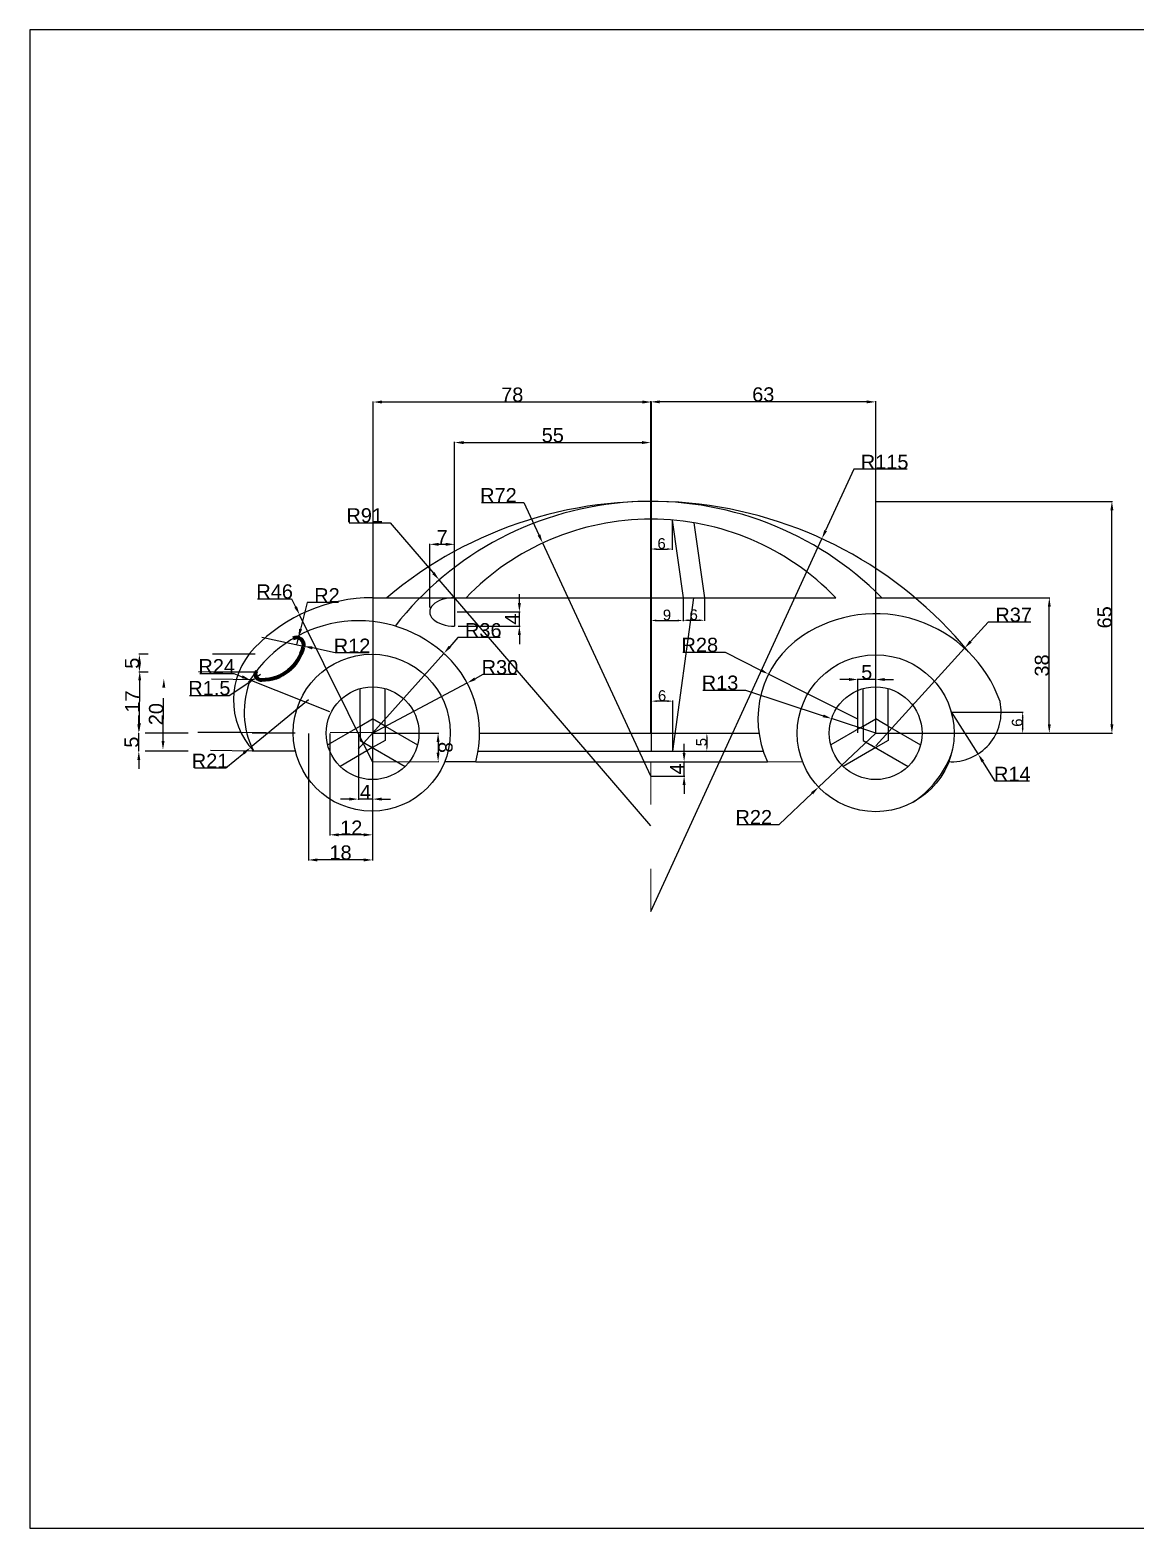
# Model space of a CAD drawing. Header units: inches. Extents: x 0 to 590, y 0 to 420.
# Drawn here: x 0 to 309.7, y 0 to 420 of the extents above; entities that cross this region are included whole.
import ezdxf

# ---------------------------------------------------------------- set-up
doc = ezdxf.new("R2010")
doc.units = ezdxf.units.IN
doc.header["$MEASUREMENT"] = 0
doc.linetypes.add('ACAD_ISO03W100', pattern=[30, 12, -18])
doc.styles.get("Standard").update_dxf_attribs({"font": 'arial.ttf'})
doc.dimstyles.new('Copy of Standard with precision', dxfattribs={"dimtxt": 4, "dimasz": 2.5, "dimexe": 0.18, "dimexo": 0.08, "dimgap": 0, "dimtad": 1, "dimtoh": 1, "dimdec": 1, "dimzin": 0, "dimdsep": 46, "dimtxsty": 'Standard', "dimcen": 0.09, "dimadec": 0, "dimazin": 0, "dimtfac": 1, "dimtdec": 1, "dimtmove": 0, "dimatfit": 3, "dimfxl": 1, "dimtolj": 1, "dimtzin": 0, "dimarcsym": 1})
doc.dimstyles.get("Standard").update_dxf_attribs({"dimtxt": 4, "dimasz": 2.5, "dimexe": 0.18, "dimexo": 0.08, "dimgap": 0, "dimtad": 1, "dimtoh": 1, "dimdec": 0, "dimzin": 0, "dimdsep": 46, "dimtxsty": 'Standard', "dimcen": 0.09, "dimadec": 0, "dimazin": 0, "dimtfac": 1, "dimtdec": 0, "dimtmove": 0, "dimatfit": 3, "dimfxl": 1, "dimtolj": 1, "dimtzin": 0, "dimarcsym": 1})

# ---------------------------------------------------------------- blocks, each defined once
blk = doc.blocks.new('*D7')
at = {"color": 0, "linetype": 'Continuous', "lineweight": -2, "transparency": 16777216}
for p, q in [((230.88, 296.83), (223, 279.64)), ((245.89, 296.83), (230.88, 296.83)), ((174.03, 172.83), (221.96, 277.37))]:
    blk.add_line(p, q, dxfattribs=at)
at = {"color": 0, "linetype": 'Continuous', "lineweight": 5, "transparency": 16777216}
blk.add_solid([(222.62, 279.82), (223.38, 279.47), (221.96, 277.37)], dxfattribs=at)
at = {"layer": 'Defpoints', "color": 0, "linetype": 'Continuous', "lineweight": 5, "transparency": 16777216}
for p in [(221.96, 277.37), (174.03, 172.83)]:
    blk.add_point(p, dxfattribs=at)
at = {"color": 0, "linetype": 'Continuous', "transparency": 16777216, "insert": (239.54, 298.87), "char_height": 4, "attachment_point": 5}
blk.add_mtext('\\A1;R115', dxfattribs=at)
blk = doc.blocks.new('*D8')
at = {"color": 0, "linetype": 'Continuous', "lineweight": -2, "transparency": 16777216}
for p, q in [((126.55, 287.56), (138.41, 287.56)), ((138.41, 287.56), (142.66, 278.41)), ((174.03, 210.83), (143.71, 276.14))]:
    blk.add_line(p, q, dxfattribs=at)
at = {"color": 0, "linetype": 'Continuous', "lineweight": 5, "transparency": 16777216}
blk.add_solid([(143.03, 278.58), (142.28, 278.23), (143.71, 276.14)], dxfattribs=at)
at = {"layer": 'Defpoints', "color": 0, "linetype": 'Continuous', "lineweight": 5, "transparency": 16777216}
for p in [(143.71, 276.14), (174.03, 210.83)]:
    blk.add_point(p, dxfattribs=at)
at = {"color": 0, "linetype": 'Continuous', "transparency": 16777216, "insert": (131.3, 289.56), "char_height": 4, "attachment_point": 5}
blk.add_mtext('\\A1;R72', dxfattribs=at)
blk = doc.blocks.new('*D9')
at = {"color": 0, "linetype": 'Continuous', "lineweight": -2, "transparency": 16777216}
for p, q in [((89.42, 281.85), (100.92, 281.85)), ((100.92, 281.85), (113.07, 267.72)), ((174.03, 196.83), (114.7, 265.83))]:
    blk.add_line(p, q, dxfattribs=at)
at = {"color": 0, "linetype": 'Continuous', "lineweight": 5, "transparency": 16777216}
blk.add_solid([(113.38, 268), (112.75, 267.45), (114.7, 265.83)], dxfattribs=at)
at = {"layer": 'Defpoints', "color": 0, "linetype": 'Continuous', "lineweight": 5, "transparency": 16777216}
for p in [(114.7, 265.83), (174.03, 196.83)]:
    blk.add_point(p, dxfattribs=at)
at = {"color": 0, "linetype": 'Continuous', "transparency": 16777216, "insert": (93.82, 283.89), "char_height": 4, "attachment_point": 5}
blk.add_mtext('\\A1;R91', dxfattribs=at)
blk = doc.blocks.new('*D10')
at = {"color": 0, "linetype": 'Continuous', "lineweight": -2, "transparency": 16777216}
for p, q in [((119.03, 260.91), (119.03, 304.5)), ((121.53, 304.32), (171.53, 304.32)), ((174.03, 260.91), (174.03, 304.5))]:
    blk.add_line(p, q, dxfattribs=at)
at = {"color": 0, "linetype": 'Continuous', "lineweight": 5, "transparency": 16777216}
for points in [[(121.53, 304.74), (121.53, 303.9), (119.03, 304.32)], [(171.53, 304.74), (171.53, 303.9), (174.03, 304.32)]]:
    blk.add_solid(points, dxfattribs=at)
at = {"layer": 'Defpoints', "color": 0, "linetype": 'Continuous', "lineweight": 5, "transparency": 16777216}
for p in [(174.03, 304.32), (119.03, 260.83), (174.03, 260.83)]:
    blk.add_point(p, dxfattribs=at)
at = {"color": 0, "linetype": 'Continuous', "transparency": 16777216, "insert": (146.53, 306.35), "char_height": 4, "attachment_point": 5}
blk.add_mtext('\\A1;55', dxfattribs=at)
blk = doc.blocks.new('*D11')
at = {"color": 0, "linetype": 'Continuous', "lineweight": -2, "transparency": 16777216}
for p, q in [((174.03, 222.91), (174.03, 315.91)), ((234.53, 315.73), (176.53, 315.73)), ((237.03, 222.91), (237.03, 315.91))]:
    blk.add_line(p, q, dxfattribs=at)
at = {"color": 0, "linetype": 'Continuous', "lineweight": 5, "transparency": 16777216}
for points in [[(176.53, 316.15), (176.53, 315.32), (174.03, 315.73)], [(234.53, 316.15), (234.53, 315.32), (237.03, 315.73)]]:
    blk.add_solid(points, dxfattribs=at)
at = {"layer": 'Defpoints', "color": 0, "linetype": 'Continuous', "lineweight": 5, "transparency": 16777216}
for p in [(174.03, 315.73), (174.03, 222.83), (237.03, 222.83)]:
    blk.add_point(p, dxfattribs=at)
at = {"color": 0, "linetype": 'Continuous', "transparency": 16777216, "insert": (205.53, 317.78), "char_height": 4, "attachment_point": 5}
blk.add_mtext('\\A1;63', dxfattribs=at)
blk = doc.blocks.new('*D12')
at = {"color": 0, "linetype": 'Continuous', "lineweight": -2, "transparency": 16777216}
for p, q in [((126.11, 222.83), (189.9, 222.83)), ((189.72, 221.83), (189.72, 218.83)), ((126.11, 217.83), (189.9, 217.83))]:
    blk.add_line(p, q, dxfattribs=at)
at = {"color": 0, "linetype": 'Continuous', "lineweight": 5, "transparency": 16777216}
for points in [[(189.55, 221.83), (189.89, 221.83), (189.72, 222.83)], [(189.55, 218.83), (189.89, 218.83), (189.72, 217.83)]]:
    blk.add_solid(points, dxfattribs=at)
at = {"layer": 'Defpoints', "color": 0, "linetype": 'Continuous', "lineweight": 5, "transparency": 16777216}
for p in [(126.03, 222.83), (126.03, 217.83), (189.72, 217.83)]:
    blk.add_point(p, dxfattribs=at)
at = {"color": 0, "linetype": 'Continuous', "transparency": 16777216, "insert": (188.2, 220.33), "char_height": 3, "attachment_point": 5, "rotation": 90}
blk.add_mtext('\\A1;5', dxfattribs=at)
blk = doc.blocks.new('*D1')
at = {"color": 0, "linetype": 'Continuous', "lineweight": -2, "transparency": 16777216}
for p, q in [((183.34, 217.33), (183.34, 219.83)), ((174.11, 214.83), (183.52, 214.83)), ((183.34, 210.83), (183.34, 214.83)), ((174.11, 210.83), (183.52, 210.83)), ((183.34, 208.33), (183.34, 205.83))]:
    blk.add_line(p, q, dxfattribs=at)
at = {"color": 0, "linetype": 'Continuous', "lineweight": 5, "transparency": 16777216}
for points in [[(182.93, 217.33), (183.76, 217.33), (183.34, 214.83)], [(182.93, 208.33), (183.76, 208.33), (183.34, 210.83)]]:
    blk.add_solid(points, dxfattribs=at)
at = {"layer": 'Defpoints', "color": 0, "linetype": 'Continuous', "lineweight": 5, "transparency": 16777216}
for p in [(174.03, 214.83), (183.34, 214.83), (174.03, 210.83)]:
    blk.add_point(p, dxfattribs=at)
at = {"color": 0, "linetype": 'Continuous', "transparency": 16777216, "insert": (181.34, 212.83), "char_height": 4, "attachment_point": 5, "rotation": 90}
blk.add_mtext('\\A1;4', dxfattribs=at)
blk = doc.blocks.new('*D13')
at = {"color": 0, "linetype": 'Continuous', "lineweight": -2, "transparency": 16777216}
for p, q in [((182.95, 245.54), (194.84, 245.54)), ((194.84, 245.54), (204.79, 240.53)), ((232.03, 226.82), (207.02, 239.4))]:
    blk.add_line(p, q, dxfattribs=at)
at = {"color": 0, "linetype": 'Continuous', "lineweight": 5, "transparency": 16777216}
blk.add_solid([(204.98, 240.9), (204.6, 240.16), (207.02, 239.4)], dxfattribs=at)
at = {"layer": 'Defpoints', "color": 0, "linetype": 'Continuous', "lineweight": 5, "transparency": 16777216}
for p in [(207.02, 239.4), (232.03, 226.82)]:
    blk.add_point(p, dxfattribs=at)
at = {"color": 0, "linetype": 'Continuous', "transparency": 16777216, "insert": (187.74, 247.58), "char_height": 4, "attachment_point": 5}
blk.add_mtext('\\A1;R28', dxfattribs=at)
blk = doc.blocks.new('*D14')
at = {"color": 0, "linetype": 'Continuous', "lineweight": -2, "transparency": 16777216}
for p, q in [((188.63, 234.93), (200.51, 234.93)), ((200.51, 234.93), (222.32, 227.71)), ((237.03, 222.83), (224.69, 226.92))]:
    blk.add_line(p, q, dxfattribs=at)
at = {"color": 0, "linetype": 'Continuous', "lineweight": 5, "transparency": 16777216}
blk.add_solid([(222.45, 228.1), (222.19, 227.31), (224.69, 226.92)], dxfattribs=at)
at = {"layer": 'Defpoints', "color": 0, "linetype": 'Continuous', "lineweight": 5, "transparency": 16777216}
for p in [(224.69, 226.92), (237.03, 222.83)]:
    blk.add_point(p, dxfattribs=at)
at = {"color": 0, "linetype": 'Continuous', "transparency": 16777216, "insert": (193.41, 236.97), "char_height": 4, "attachment_point": 5}
blk.add_mtext('\\A1;R13', dxfattribs=at)
blk = doc.blocks.new('*D15')
at = {"color": 0, "linetype": 'Continuous', "lineweight": -2, "transparency": 16777216}
for p, q in [((237.03, 222.83), (221.03, 207.73)), ((209.97, 197.29), (219.22, 206.02)), ((198.11, 197.29), (209.97, 197.29))]:
    blk.add_line(p, q, dxfattribs=at)
at = {"color": 0, "linetype": 'Continuous', "lineweight": 5, "transparency": 16777216}
blk.add_solid([(218.93, 206.32), (219.5, 205.71), (221.03, 207.73)], dxfattribs=at)
at = {"layer": 'Defpoints', "color": 0, "linetype": 'Continuous', "lineweight": 5, "transparency": 16777216}
for p in [(237.03, 222.83), (221.03, 207.73)]:
    blk.add_point(p, dxfattribs=at)
at = {"color": 0, "linetype": 'Continuous', "transparency": 16777216, "insert": (202.87, 199.3), "char_height": 4, "attachment_point": 5}
blk.add_mtext('\\A1;R22', dxfattribs=at)
blk = doc.blocks.new('*D16')
at = {"color": 0, "linetype": 'Continuous', "lineweight": -2, "transparency": 16777216}
for p, q in [((268.6, 253.97), (263.64, 248.53)), ((280.48, 253.97), (268.6, 253.97)), ((237.03, 219.33), (261.96, 246.68))]:
    blk.add_line(p, q, dxfattribs=at)
at = {"color": 0, "linetype": 'Continuous', "lineweight": 5, "transparency": 16777216}
blk.add_solid([(263.33, 248.81), (263.95, 248.25), (261.96, 246.68)], dxfattribs=at)
at = {"layer": 'Defpoints', "color": 0, "linetype": 'Continuous', "lineweight": 5, "transparency": 16777216}
for p in [(261.96, 246.68), (237.03, 219.33)]:
    blk.add_point(p, dxfattribs=at)
at = {"color": 0, "linetype": 'Continuous', "transparency": 16777216, "insert": (275.7, 256.01), "char_height": 4, "attachment_point": 5}
blk.add_mtext('\\A1;R37', dxfattribs=at)
blk = doc.blocks.new('*D17')
at = {"color": 0, "linetype": 'Continuous', "lineweight": -2, "transparency": 16777216}
for p, q in [((258.2, 228.83), (265.71, 217.02)), ((270.55, 209.42), (267.06, 214.91)), ((280.1, 209.42), (270.55, 209.42))]:
    blk.add_line(p, q, dxfattribs=at)
at = {"color": 0, "linetype": 'Continuous', "lineweight": 5, "transparency": 16777216}
blk.add_solid([(267.41, 215.14), (266.7, 214.69), (265.71, 217.02)], dxfattribs=at)
at = {"layer": 'Defpoints', "color": 0, "linetype": 'Continuous', "lineweight": 5, "transparency": 16777216}
for p in [(258.2, 228.83), (265.71, 217.02)]:
    blk.add_point(p, dxfattribs=at)
at = {"color": 0, "linetype": 'Continuous', "transparency": 16777216, "insert": (275.32, 211.42), "char_height": 4, "attachment_point": 5}
blk.add_mtext('\\A1;R14', dxfattribs=at)
blk = doc.blocks.new('*D18')
at = {"color": 0, "linetype": 'Continuous', "lineweight": -2, "transparency": 16777216}
for p, q in [((174.03, 260.75), (174.03, 254.26)), ((183.03, 260.75), (183.03, 254.26)), ((175.53, 254.44), (181.53, 254.44))]:
    blk.add_line(p, q, dxfattribs=at)
at = {"color": 0, "linetype": 'Continuous', "lineweight": 5, "transparency": 16777216}
for points in [[(175.53, 254.69), (175.53, 254.19), (174.03, 254.44)], [(181.53, 254.69), (181.53, 254.19), (183.03, 254.44)]]:
    blk.add_solid(points, dxfattribs=at)
at = {"layer": 'Defpoints', "color": 0, "linetype": 'Continuous', "lineweight": 5, "transparency": 16777216}
for p in [(174.03, 260.83), (183.03, 260.83), (183.03, 254.44)]:
    blk.add_point(p, dxfattribs=at)
at = {"color": 0, "linetype": 'Continuous', "transparency": 16777216, "insert": (178.53, 255.97), "char_height": 3, "attachment_point": 5}
blk.add_mtext('\\A1;9', dxfattribs=at)
blk = doc.blocks.new('*D19')
at = {"color": 0, "linetype": 'Continuous', "lineweight": -2, "transparency": 16777216}
for p, q in [((183.03, 260.75), (183.03, 254.32)), ((189.03, 260.75), (189.03, 254.32)), ((184.53, 254.5), (187.53, 254.5))]:
    blk.add_line(p, q, dxfattribs=at)
at = {"color": 0, "linetype": 'Continuous', "lineweight": 5, "transparency": 16777216}
for points in [[(184.53, 254.75), (184.53, 254.25), (183.03, 254.5)], [(187.53, 254.75), (187.53, 254.25), (189.03, 254.5)]]:
    blk.add_solid(points, dxfattribs=at)
at = {"layer": 'Defpoints', "color": 0, "linetype": 'Continuous', "lineweight": 5, "transparency": 16777216}
for p in [(183.03, 260.83), (189.03, 260.83), (189.03, 254.5)]:
    blk.add_point(p, dxfattribs=at)
at = {"color": 0, "linetype": 'Continuous', "transparency": 16777216, "insert": (186.03, 256.03), "char_height": 3, "attachment_point": 5}
blk.add_mtext('\\A1;6', dxfattribs=at)
blk = doc.blocks.new('*D2')
at = {"color": 0, "linetype": 'Continuous', "lineweight": -2, "transparency": 16777216}
for p, q in [((174.03, 282.75), (174.03, 274.29)), ((180.03, 282.5), (180.03, 274.29)), ((175.53, 274.47), (178.53, 274.47))]:
    blk.add_line(p, q, dxfattribs=at)
at = {"color": 0, "linetype": 'Continuous', "lineweight": 5, "transparency": 16777216}
for points in [[(175.53, 274.72), (175.53, 274.22), (174.03, 274.47)], [(178.53, 274.72), (178.53, 274.22), (180.03, 274.47)]]:
    blk.add_solid(points, dxfattribs=at)
at = {"layer": 'Defpoints', "color": 0, "linetype": 'Continuous', "lineweight": 5, "transparency": 16777216}
for p in [(174.03, 282.83), (180.03, 282.58), (180.03, 274.47)]:
    blk.add_point(p, dxfattribs=at)
at = {"color": 0, "linetype": 'Continuous', "transparency": 16777216, "insert": (177.03, 276), "char_height": 3, "attachment_point": 5}
blk.add_mtext('\\A1;6', dxfattribs=at)
blk = doc.blocks.new('*D20')
at = {"color": 0, "linetype": 'Continuous', "lineweight": -2, "transparency": 16777216}
for p, q in [((174.17, 217.91), (174.17, 232.01)), ((178.67, 231.83), (175.67, 231.83)), ((180.17, 217.91), (180.17, 232.01))]:
    blk.add_line(p, q, dxfattribs=at)
at = {"color": 0, "linetype": 'Continuous', "lineweight": 5, "transparency": 16777216}
for points in [[(175.67, 232.08), (175.67, 231.58), (174.17, 231.83)], [(178.67, 232.08), (178.67, 231.58), (180.17, 231.83)]]:
    blk.add_solid(points, dxfattribs=at)
at = {"layer": 'Defpoints', "color": 0, "linetype": 'Continuous', "lineweight": 5, "transparency": 16777216}
for p in [(174.17, 231.83), (174.17, 217.83), (180.17, 217.83)]:
    blk.add_point(p, dxfattribs=at)
at = {"color": 0, "linetype": 'Continuous', "transparency": 16777216, "insert": (177.17, 233.36), "char_height": 3, "attachment_point": 5}
blk.add_mtext('\\A1;6', dxfattribs=at)
blk = doc.blocks.new('*D3')
at = {"color": 0, "linetype": 'Continuous', "lineweight": -2, "transparency": 16777216}
for p, q in [((229.53, 237.9), (227.03, 237.9)), ((232.03, 222.91), (232.03, 238.08)), ((237.03, 237.9), (232.03, 237.9)), ((237.03, 222.91), (237.03, 238.08)), ((239.53, 237.9), (242.03, 237.9))]:
    blk.add_line(p, q, dxfattribs=at)
at = {"color": 0, "linetype": 'Continuous', "lineweight": 5, "transparency": 16777216}
for points in [[(229.53, 238.32), (229.53, 237.48), (232.03, 237.9)], [(239.53, 238.32), (239.53, 237.48), (237.03, 237.9)]]:
    blk.add_solid(points, dxfattribs=at)
at = {"layer": 'Defpoints', "color": 0, "linetype": 'Continuous', "lineweight": 5, "transparency": 16777216}
for p in [(232.03, 237.9), (232.03, 222.83), (237.03, 222.83)]:
    blk.add_point(p, dxfattribs=at)
at = {"color": 0, "linetype": 'Continuous', "transparency": 16777216, "insert": (234.53, 239.94), "char_height": 4, "attachment_point": 5}
blk.add_mtext('\\A1;5', dxfattribs=at)
blk = doc.blocks.new('*D4')
at = {"color": 0, "linetype": 'Continuous', "lineweight": -2, "transparency": 16777216}
for p, q in [((237.11, 287.83), (303.42, 287.83)), ((303.24, 225.33), (303.24, 285.33)), ((237.11, 222.83), (303.42, 222.83))]:
    blk.add_line(p, q, dxfattribs=at)
at = {"color": 0, "linetype": 'Continuous', "lineweight": 5, "transparency": 16777216}
for points in [[(302.82, 285.33), (303.66, 285.33), (303.24, 287.83)], [(302.82, 225.33), (303.66, 225.33), (303.24, 222.83)]]:
    blk.add_solid(points, dxfattribs=at)
at = {"layer": 'Defpoints', "color": 0, "linetype": 'Continuous', "lineweight": 5, "transparency": 16777216}
for p in [(237.03, 287.83), (303.24, 287.83), (237.03, 222.83)]:
    blk.add_point(p, dxfattribs=at)
at = {"color": 0, "linetype": 'Continuous', "transparency": 16777216, "insert": (301.2, 255.33), "char_height": 4, "attachment_point": 5, "rotation": 90}
blk.add_mtext('\\A1;65', dxfattribs=at)
blk = doc.blocks.new('*D5')
at = {"color": 0, "linetype": 'Continuous', "lineweight": -2, "transparency": 16777216}
for p, q in [((237.11, 260.83), (285.88, 260.83)), ((285.7, 225.33), (285.7, 258.33)), ((237.11, 222.83), (285.88, 222.83))]:
    blk.add_line(p, q, dxfattribs=at)
at = {"color": 0, "linetype": 'Continuous', "lineweight": 5, "transparency": 16777216}
for points in [[(285.28, 258.33), (286.11, 258.33), (285.7, 260.83)], [(285.28, 225.33), (286.11, 225.33), (285.7, 222.83)]]:
    blk.add_solid(points, dxfattribs=at)
at = {"layer": 'Defpoints', "color": 0, "linetype": 'Continuous', "lineweight": 5, "transparency": 16777216}
for p in [(237.03, 260.83), (285.7, 260.83), (237.03, 222.83)]:
    blk.add_point(p, dxfattribs=at)
at = {"color": 0, "linetype": 'Continuous', "transparency": 16777216, "insert": (283.65, 241.83), "char_height": 4, "attachment_point": 5, "rotation": 90}
blk.add_mtext('\\A1;38', dxfattribs=at)
blk = doc.blocks.new('*D6')
at = {"color": 0, "linetype": 'Continuous', "lineweight": -2, "transparency": 16777216}
for p, q in [((258.29, 228.78), (278.41, 228.78)), ((278.23, 224.33), (278.23, 227.28)), ((259.11, 222.83), (278.41, 222.83))]:
    blk.add_line(p, q, dxfattribs=at)
at = {"color": 0, "linetype": 'Continuous', "lineweight": 5, "transparency": 16777216}
for points in [[(277.98, 227.28), (278.48, 227.28), (278.23, 228.78)], [(277.98, 224.33), (278.48, 224.33), (278.23, 222.83)]]:
    blk.add_solid(points, dxfattribs=at)
at = {"layer": 'Defpoints', "color": 0, "linetype": 'Continuous', "lineweight": 5, "transparency": 16777216}
for p in [(258.21, 228.78), (278.23, 228.78), (259.03, 222.83)]:
    blk.add_point(p, dxfattribs=at)
at = {"color": 0, "linetype": 'Continuous', "transparency": 16777216, "insert": (276.7, 225.81), "char_height": 3, "attachment_point": 5, "rotation": 90}
blk.add_mtext('\\A1;6', dxfattribs=at)
blk = doc.blocks.new('*D22')
at = {"color": 0, "linetype": 'Continuous', "lineweight": -2, "transparency": 16777216}
for p, q in [((63.79, 260.51), (73.34, 260.51)), ((73.34, 260.51), (74.46, 258.27)), ((96.03, 214.83), (75.57, 256.03))]:
    blk.add_line(p, q, dxfattribs=at)
at = {"color": 0, "linetype": 'Continuous', "lineweight": 5, "transparency": 16777216}
blk.add_solid([(74.83, 258.46), (74.08, 258.08), (75.57, 256.03)], dxfattribs=at)
at = {"layer": 'Defpoints', "color": 0, "linetype": 'Continuous', "lineweight": 5, "transparency": 16777216}
for p in [(75.57, 256.03), (96.03, 214.83)]:
    blk.add_point(p, dxfattribs=at)
at = {"color": 0, "linetype": 'Continuous', "transparency": 16777216, "insert": (68.57, 262.55), "char_height": 4, "attachment_point": 5}
blk.add_mtext('\\A1;R46', dxfattribs=at)
blk = doc.blocks.new('*D23')
at = {"color": 0, "linetype": 'Continuous', "lineweight": -2, "transparency": 16777216}
for p, q in [((78.03, 232.18), (61.83, 218.83)), ((54.87, 213.09), (59.9, 217.24)), ((46.09, 213.09), (54.87, 213.09))]:
    blk.add_line(p, q, dxfattribs=at)
at = {"color": 0, "linetype": 'Continuous', "lineweight": 5, "transparency": 16777216}
blk.add_solid([(59.64, 217.56), (60.17, 216.91), (61.83, 218.83)], dxfattribs=at)
at = {"layer": 'Defpoints', "color": 0, "linetype": 'Continuous', "lineweight": 5, "transparency": 16777216}
for p in [(78.03, 232.18), (61.83, 218.83)]:
    blk.add_point(p, dxfattribs=at)
at = {"color": 0, "linetype": 'Continuous', "transparency": 16777216, "insert": (50.48, 215.1), "char_height": 4, "attachment_point": 5}
blk.add_mtext('\\A1;R21', dxfattribs=at)
blk = doc.blocks.new('*D24')
at = {"color": 0, "linetype": 'Continuous', "lineweight": -2, "transparency": 16777216}
for p, q in [((119.94, 249.63), (117.67, 247.08)), ((131.82, 249.63), (119.94, 249.63)), ((92.03, 218.36), (116.01, 245.22))]:
    blk.add_line(p, q, dxfattribs=at)
at = {"color": 0, "linetype": 'Continuous', "lineweight": 5, "transparency": 16777216}
blk.add_solid([(117.36, 247.36), (117.98, 246.81), (116.01, 245.22)], dxfattribs=at)
at = {"layer": 'Defpoints', "color": 0, "linetype": 'Continuous', "lineweight": 5, "transparency": 16777216}
for p in [(116.01, 245.22), (92.03, 218.36)]:
    blk.add_point(p, dxfattribs=at)
at = {"color": 0, "linetype": 'Continuous', "transparency": 16777216, "insert": (127.05, 251.67), "char_height": 4, "attachment_point": 5}
blk.add_mtext('\\A1;R36', dxfattribs=at)
blk = doc.blocks.new('*D25')
at = {"color": 0, "linetype": 'Continuous', "lineweight": -2, "transparency": 16777216}
for p, q in [((96.04, 222.83), (122.53, 236.92)), ((126.95, 239.27), (124.74, 238.09)), ((136.49, 239.27), (126.95, 239.27))]:
    blk.add_line(p, q, dxfattribs=at)
at = {"color": 0, "linetype": 'Continuous', "lineweight": 5, "transparency": 16777216}
blk.add_solid([(124.54, 238.46), (124.93, 237.73), (122.53, 236.92)], dxfattribs=at)
at = {"layer": 'Defpoints', "color": 0, "linetype": 'Continuous', "lineweight": 5, "transparency": 16777216}
for p in [(122.53, 236.92), (96.04, 222.83)]:
    blk.add_point(p, dxfattribs=at)
at = {"color": 0, "linetype": 'Continuous', "transparency": 16777216, "insert": (131.72, 241.31), "char_height": 4, "attachment_point": 5}
blk.add_mtext('\\A1;R30', dxfattribs=at)
blk = doc.blocks.new('*D26')
at = {"color": 0, "linetype": 'Continuous', "lineweight": -2, "transparency": 16777216}
for p, q in [((96.11, 222.83), (114.56, 222.86)), ((114.38, 220.36), (114.39, 217.36)), ((96.12, 214.83), (114.57, 214.86))]:
    blk.add_line(p, q, dxfattribs=at)
at = {"color": 0, "linetype": 'Continuous', "lineweight": 5, "transparency": 16777216}
for points in [[(114.8, 220.36), (113.97, 220.36), (114.38, 222.86)], [(114.8, 217.36), (113.97, 217.36), (114.39, 214.86)]]:
    blk.add_solid(points, dxfattribs=at)
at = {"layer": 'Defpoints', "color": 0, "linetype": 'Continuous', "lineweight": 5, "transparency": 16777216}
for p in [(96.03, 222.83), (96.04, 214.83), (114.39, 214.86)]:
    blk.add_point(p, dxfattribs=at)
at = {"color": 0, "linetype": 'Continuous', "transparency": 16777216, "insert": (116.43, 218.86), "char_height": 4, "attachment_point": 5, "rotation": 270.0743}
blk.add_mtext('\\A1;8', dxfattribs=at)
blk = doc.blocks.new('*D27')
at = {"color": 0, "linetype": 'Continuous', "lineweight": -2, "transparency": 16777216}
for p, q in [((92.04, 222.75), (92.04, 204.18)), ((96.04, 222.75), (96.04, 204.18)), ((89.54, 204.36), (87.04, 204.36)), ((96.04, 204.36), (92.04, 204.36)), ((98.54, 204.36), (101.04, 204.36))]:
    blk.add_line(p, q, dxfattribs=at)
at = {"color": 0, "linetype": 'Continuous', "lineweight": 5, "transparency": 16777216}
for points in [[(89.54, 204.78), (89.54, 203.94), (92.04, 204.36)], [(98.54, 204.78), (98.54, 203.94), (96.04, 204.36)]]:
    blk.add_solid(points, dxfattribs=at)
at = {"layer": 'Defpoints', "color": 0, "linetype": 'Continuous', "lineweight": 5, "transparency": 16777216}
for p in [(92.04, 222.83), (96.04, 222.83), (92.04, 204.36)]:
    blk.add_point(p, dxfattribs=at)
at = {"color": 0, "linetype": 'Continuous', "transparency": 16777216, "insert": (94.04, 206.36), "char_height": 4, "attachment_point": 5}
blk.add_mtext('\\A1;4', dxfattribs=at)
blk = doc.blocks.new('*D28')
at = {"color": 0, "linetype": 'Continuous', "lineweight": -2, "transparency": 16777216}
for p, q in [((84.04, 222.75), (84.04, 194.17)), ((96.04, 222.75), (96.04, 194.17)), ((93.54, 194.35), (86.54, 194.35))]:
    blk.add_line(p, q, dxfattribs=at)
at = {"color": 0, "linetype": 'Continuous', "lineweight": 5, "transparency": 16777216}
for points in [[(86.54, 194.77), (86.54, 193.93), (84.04, 194.35)], [(93.54, 194.77), (93.54, 193.93), (96.04, 194.35)]]:
    blk.add_solid(points, dxfattribs=at)
at = {"layer": 'Defpoints', "color": 0, "linetype": 'Continuous', "lineweight": 5, "transparency": 16777216}
for p in [(84.04, 222.83), (96.04, 222.83), (84.04, 194.35)]:
    blk.add_point(p, dxfattribs=at)
at = {"color": 0, "linetype": 'Continuous', "transparency": 16777216, "insert": (90.04, 196.36), "char_height": 4, "attachment_point": 5}
blk.add_mtext('\\A1;12', dxfattribs=at)
blk = doc.blocks.new('*D29')
at = {"color": 0, "linetype": 'Continuous', "lineweight": -2, "transparency": 16777216}
for p, q in [((78.04, 222.75), (78.04, 187.13)), ((96.04, 222.75), (96.04, 187.13)), ((93.54, 187.31), (80.54, 187.31))]:
    blk.add_line(p, q, dxfattribs=at)
at = {"color": 0, "linetype": 'Continuous', "lineweight": 5, "transparency": 16777216}
for points in [[(80.54, 187.73), (80.54, 186.89), (78.04, 187.31)], [(93.54, 187.73), (93.54, 186.89), (96.04, 187.31)]]:
    blk.add_solid(points, dxfattribs=at)
at = {"layer": 'Defpoints', "color": 0, "linetype": 'Continuous', "lineweight": 5, "transparency": 16777216}
for p in [(78.04, 222.83), (96.04, 222.83), (78.04, 187.31)]:
    blk.add_point(p, dxfattribs=at)
at = {"color": 0, "linetype": 'Continuous', "transparency": 16777216, "insert": (87.04, 189.35), "char_height": 4, "attachment_point": 5}
blk.add_mtext('\\A1;18', dxfattribs=at)
blk = doc.blocks.new('*D30')
at = {"color": 0, "linetype": 'Continuous', "lineweight": -2, "transparency": 16777216}
for p, q in [((96.17, 222.91), (96.17, 315.87)), ((171.67, 315.69), (98.67, 315.69)), ((174.17, 222.91), (174.17, 315.87))]:
    blk.add_line(p, q, dxfattribs=at)
at = {"color": 0, "linetype": 'Continuous', "lineweight": 5, "transparency": 16777216}
for points in [[(98.67, 316.11), (98.67, 315.27), (96.17, 315.69)], [(171.67, 316.11), (171.67, 315.27), (174.17, 315.69)]]:
    blk.add_solid(points, dxfattribs=at)
at = {"layer": 'Defpoints', "color": 0, "linetype": 'Continuous', "lineweight": 5, "transparency": 16777216}
for p in [(96.17, 315.69), (96.17, 222.83), (174.17, 222.83)]:
    blk.add_point(p, dxfattribs=at)
at = {"color": 0, "linetype": 'Continuous', "transparency": 16777216, "insert": (135.17, 317.73), "char_height": 4, "attachment_point": 5}
blk.add_mtext('\\A1;78', dxfattribs=at)
blk = doc.blocks.new('*D31')
at = {"color": 0, "linetype": 'Continuous', "lineweight": -2, "transparency": 16777216}
for p, q in [((47.57, 239.61), (57.11, 239.61)), ((57.11, 239.61), (59.43, 238.68)), ((84.03, 228.83), (61.76, 237.75))]:
    blk.add_line(p, q, dxfattribs=at)
at = {"color": 0, "linetype": 'Continuous', "lineweight": 5, "transparency": 16777216}
blk.add_solid([(59.59, 239.07), (59.28, 238.3), (61.76, 237.75)], dxfattribs=at)
at = {"layer": 'Defpoints', "color": 0, "linetype": 'Continuous', "lineweight": 5, "transparency": 16777216}
for p in [(61.76, 237.75), (84.03, 228.83)]:
    blk.add_point(p, dxfattribs=at)
at = {"color": 0, "linetype": 'Continuous', "transparency": 16777216, "insert": (52.34, 241.62), "char_height": 4, "attachment_point": 5}
blk.add_mtext('\\A1;R24', dxfattribs=at)
blk = doc.blocks.new('*D32')
at = {"color": 0, "linetype": 'Continuous', "lineweight": -2, "transparency": 16777216}
for p, q in [((137.17, 259.33), (137.17, 261.83)), ((119.71, 256.83), (137.35, 256.83)), ((137.17, 252.83), (137.17, 256.83)), ((120.02, 252.83), (137.35, 252.83)), ((137.17, 250.33), (137.17, 247.83))]:
    blk.add_line(p, q, dxfattribs=at)
at = {"color": 0, "linetype": 'Continuous', "lineweight": 5, "transparency": 16777216}
for points in [[(136.75, 259.33), (137.59, 259.33), (137.17, 256.83)], [(136.75, 250.33), (137.59, 250.33), (137.17, 252.83)]]:
    blk.add_solid(points, dxfattribs=at)
at = {"layer": 'Defpoints', "color": 0, "linetype": 'Continuous', "lineweight": 5, "transparency": 16777216}
for p in [(119.63, 256.83), (137.17, 256.83), (119.94, 252.83)]:
    blk.add_point(p, dxfattribs=at)
at = {"color": 0, "linetype": 'Continuous', "transparency": 16777216, "insert": (135.17, 254.83), "char_height": 4, "attachment_point": 5, "rotation": 90}
blk.add_mtext('\\A1;4', dxfattribs=at)
blk = doc.blocks.new('*D33')
at = {"color": 0, "linetype": 'Continuous', "lineweight": -2, "transparency": 16777216}
for p, q in [((112.03, 258.04), (112.03, 275.97)), ((116.53, 275.79), (114.53, 275.79)), ((119.03, 262.6), (119.03, 275.97))]:
    blk.add_line(p, q, dxfattribs=at)
at = {"color": 0, "linetype": 'Continuous', "lineweight": 5, "transparency": 16777216}
for points in [[(114.53, 276.21), (114.53, 275.37), (112.03, 275.79)], [(116.53, 276.21), (116.53, 275.37), (119.03, 275.79)]]:
    blk.add_solid(points, dxfattribs=at)
at = {"layer": 'Defpoints', "color": 0, "linetype": 'Continuous', "lineweight": 5, "transparency": 16777216}
for p in [(112.03, 275.79), (119.03, 262.52), (112.03, 257.96)]:
    blk.add_point(p, dxfattribs=at)
at = {"color": 0, "linetype": 'Continuous', "transparency": 16777216, "insert": (115.53, 277.79), "char_height": 4, "attachment_point": 5}
blk.add_mtext('\\A1;7', dxfattribs=at)
blk = doc.blocks.new('*D68')
at = {"color": 0, "linetype": 'ACAD_ISO03W100', "lineweight": -2, "transparency": 16777216}
for p, q in [((64.98, 249.81), (76.71, 247.26)), ((85.52, 245.35), (79.15, 246.73)), ((95.03, 245.35), (85.52, 245.35))]:
    blk.add_line(p, q, dxfattribs=at)
blk.add_arc((64.98, 249.81), 12, 347.1098, 348.5978, dxfattribs=at)
at = {"color": 0, "linetype": 'ACAD_ISO03W100', "lineweight": 5, "transparency": 16777216}
blk.add_solid([(79.24, 247.14), (79.06, 246.32), (76.71, 247.26)], dxfattribs=at)
at = {"layer": 'Defpoints', "color": 0, "linetype": 'ACAD_ISO03W100', "lineweight": 5, "transparency": 16777216}
for p in [(64.98, 249.81), (76.71, 247.26)]:
    blk.add_point(p, dxfattribs=at)
at = {"color": 0, "linetype": 'ACAD_ISO03W100', "lineweight": 5, "transparency": 16777216, "insert": (90.28, 247.36), "char_height": 4, "attachment_point": 5}
blk.add_mtext('\\A1;R12', dxfattribs=at)
blk = doc.blocks.new('*D69')
at = {"color": 0, "linetype": 'ACAD_ISO03W100', "lineweight": -2, "transparency": 16777216}
for p, q in [((77.7, 259.5), (75.83, 252.01)), ((86.45, 259.5), (77.7, 259.5)), ((74.75, 247.64), (75.23, 249.58))]:
    blk.add_line(p, q, dxfattribs=at)
at = {"color": 0, "linetype": 'ACAD_ISO03W100', "lineweight": 5, "transparency": 16777216}
blk.add_solid([(75.43, 252.11), (76.24, 251.91), (75.23, 249.58)], dxfattribs=at)
at = {"layer": 'Defpoints', "color": 0, "linetype": 'ACAD_ISO03W100', "lineweight": 5, "transparency": 16777216}
for p in [(75.23, 249.58), (74.75, 247.64)]:
    blk.add_point(p, dxfattribs=at)
at = {"color": 0, "linetype": 'ACAD_ISO03W100', "lineweight": 5, "transparency": 16777216, "insert": (83.25, 261.51), "char_height": 4, "attachment_point": 5}
blk.add_mtext('\\A1;R2', dxfattribs=at)
blk = doc.blocks.new('*D70')
at = {"color": 0, "linetype": 'ACAD_ISO03W100', "lineweight": -2, "transparency": 16777216}
for p, q in [((37.3, 220.67), (37.5, 235.63)), ((62.89, 237.8), (37.35, 238.13)), ((62.62, 217.84), (37.09, 218.17))]:
    blk.add_line(p, q, dxfattribs=at)
at = {"color": 0, "linetype": 'ACAD_ISO03W100', "lineweight": 5, "transparency": 16777216}
for points in [[(37.09, 235.64), (37.92, 235.63), (37.53, 238.13)], [(36.89, 220.68), (37.72, 220.67), (37.27, 218.17)]]:
    blk.add_solid(points, dxfattribs=at)
at = {"layer": 'Defpoints', "color": 0, "linetype": 'ACAD_ISO03W100', "lineweight": 5, "transparency": 16777216}
for p in [(37.53, 238.13), (62.97, 237.79), (62.7, 217.83)]:
    blk.add_point(p, dxfattribs=at)
at = {"color": 0, "linetype": 'ACAD_ISO03W100', "lineweight": 5, "transparency": 16777216, "insert": (35.36, 228.18), "char_height": 4, "attachment_point": 5, "rotation": 89.2418}
blk.add_mtext('\\A1;20', dxfattribs=at)
blk = doc.blocks.new('*D71')
at = {"color": 0, "linetype": 'ACAD_ISO03W100', "lineweight": -2, "transparency": 16777216}
for p, q in [((59.2, 239.94), (30.59, 240.16)), ((30.66, 225.71), (30.75, 237.66)), ((59.07, 222.99), (30.46, 223.21))]:
    blk.add_line(p, q, dxfattribs=at)
at = {"color": 0, "linetype": 'ACAD_ISO03W100', "lineweight": 5, "transparency": 16777216}
for points in [[(30.33, 237.66), (31.16, 237.66), (30.77, 240.16)], [(30.24, 225.71), (31.07, 225.71), (30.64, 223.21)]]:
    blk.add_solid(points, dxfattribs=at)
at = {"layer": 'Defpoints', "color": 0, "linetype": 'ACAD_ISO03W100', "lineweight": 5, "transparency": 16777216}
for p in [(30.77, 240.16), (59.28, 239.94), (59.15, 222.99)]:
    blk.add_point(p, dxfattribs=at)
at = {"color": 0, "linetype": 'ACAD_ISO03W100', "lineweight": 5, "transparency": 16777216, "insert": (28.69, 231.7), "char_height": 4, "attachment_point": 5, "rotation": 89.5673}
blk.add_mtext('\\A1;17', dxfattribs=at)
blk = doc.blocks.new('*D72')
at = {"color": 0, "linetype": 'ACAD_ISO03W100', "lineweight": -2, "transparency": 16777216}
for p, q in [((63.14, 244.97), (30.49, 244.97)), ((63.14, 239.95), (30.49, 239.95)), ((30.67, 242.45), (30.67, 242.47))]:
    blk.add_line(p, q, dxfattribs=at)
at = {"color": 0, "linetype": 'ACAD_ISO03W100', "lineweight": 5, "transparency": 16777216}
for points in [[(30.25, 242.47), (31.09, 242.47), (30.67, 244.97)], [(30.25, 242.45), (31.09, 242.45), (30.67, 239.95)]]:
    blk.add_solid(points, dxfattribs=at)
at = {"layer": 'Defpoints', "color": 0, "linetype": 'ACAD_ISO03W100', "lineweight": 5, "transparency": 16777216}
for p in [(30.67, 244.97), (63.22, 244.97), (63.22, 239.95)]:
    blk.add_point(p, dxfattribs=at)
at = {"color": 0, "linetype": 'ACAD_ISO03W100', "lineweight": 5, "transparency": 16777216, "insert": (28.63, 242.46), "char_height": 4, "attachment_point": 5, "rotation": 90}
blk.add_mtext('\\A1;5', dxfattribs=at)
blk = doc.blocks.new('*D73')
at = {"color": 0, "linetype": 'ACAD_ISO03W100', "lineweight": -2, "transparency": 16777216}
for p, q in [((55.85, 233.43), (61.32, 237.09)), ((64.65, 239.32), (63.4, 238.48)), ((44.71, 233.43), (55.85, 233.43))]:
    blk.add_line(p, q, dxfattribs=at)
at = {"color": 0, "linetype": 'ACAD_ISO03W100', "lineweight": 5, "transparency": 16777216}
blk.add_solid([(61.09, 237.44), (61.56, 236.75), (63.4, 238.48)], dxfattribs=at)
at = {"layer": 'Defpoints', "color": 0, "linetype": 'ACAD_ISO03W100', "lineweight": 5, "transparency": 16777216}
for p in [(63.4, 238.48), (64.65, 239.32)]:
    blk.add_point(p, dxfattribs=at)
at = {"color": 0, "linetype": 'ACAD_ISO03W100', "lineweight": 5, "transparency": 16777216, "insert": (50.28, 235.47), "char_height": 4, "attachment_point": 5}
blk.add_mtext('\\A1;R1.5', dxfattribs=at)
blk = doc.blocks.new('*D74')
at = {"color": 0, "linetype": 'ACAD_ISO03W100', "lineweight": -2, "transparency": 16777216}
for p, q in [((30.5, 225.33), (30.5, 227.83)), ((74.32, 222.83), (30.32, 222.83)), ((30.5, 217.83), (30.5, 222.83)), ((74.32, 217.83), (30.32, 217.83)), ((30.5, 215.33), (30.5, 212.83))]:
    blk.add_line(p, q, dxfattribs=at)
at = {"color": 0, "linetype": 'ACAD_ISO03W100', "lineweight": 5, "transparency": 16777216}
for points in [[(30.09, 225.33), (30.92, 225.33), (30.5, 222.83)], [(30.09, 215.33), (30.92, 215.33), (30.5, 217.83)]]:
    blk.add_solid(points, dxfattribs=at)
at = {"layer": 'Defpoints', "color": 0, "linetype": 'ACAD_ISO03W100', "lineweight": 5, "transparency": 16777216}
for p in [(30.5, 222.83), (74.4, 222.83), (74.4, 217.83)]:
    blk.add_point(p, dxfattribs=at)
at = {"color": 0, "linetype": 'ACAD_ISO03W100', "lineweight": 5, "transparency": 16777216, "insert": (28.47, 220.33), "char_height": 4, "attachment_point": 5, "rotation": 90}
blk.add_mtext('\\A1;5', dxfattribs=at)

msp = doc.modelspace()

# ---------------------------------------------------------------- linework, layer by layer
for p, q in [((174.032, 287.834), (174.032, 260.834)), ((96.032, 260.834), (225.84, 260.834)), ((126.032, 222.834), (204.317, 222.834)), ((124.946, 214.834), (206.726, 214.834)), ((125.613, 217.834), (205.513, 217.834))]:
    msp.add_line(p, q)
at = {"linetype": 'Continuous'}
for p, q in [((180.032, 282.584), (183.032, 260.834)), ((186.032, 281.827), (189.032, 260.834)), ((119.032, 260.834), (119.032, 252.834)), ((180.167, 217.834), (186.032, 260.834)), ((238.724, 260.834), (248.066, 260.834)), ((92.533, 224.855), (92.533, 235.354)), ((99.533, 224.855), (99.533, 235.354)), ((233.532, 224.855), (233.532, 235.354)), ((240.532, 224.855), (240.532, 235.354)), ((92.533, 224.855), (96.033, 226.876)), ((97.783, 225.865), (96.033, 226.876)), ((233.532, 224.855), (237.032, 226.876)), ((238.782, 225.865), (237.032, 226.876)), ((92.533, 224.855), (83.441, 219.605)), ((92.533, 224.855), (92.533, 220.814)), ((99.533, 224.855), (97.783, 225.865)), ((99.533, 224.855), (99.533, 220.814)), ((99.533, 224.855), (108.626, 219.605)), ((233.532, 224.855), (224.44, 219.605)), ((233.532, 224.855), (233.532, 220.814)), ((240.532, 224.855), (238.782, 225.865)), ((240.532, 224.855), (240.532, 220.814)), ((240.532, 224.855), (249.625, 219.605)), ((96.033, 218.793), (86.94, 213.543)), ((92.533, 220.814), (94.283, 219.803)), ((92.533, 220.814), (105.126, 213.543)), ((94.283, 219.803), (96.033, 218.793)), ((99.533, 220.814), (96.033, 218.793)), ((96.033, 218.793), (96.033, 218.793)), ((99.533, 220.814), (99.533, 220.814)), ((237.032, 218.793), (227.94, 213.543)), ((233.532, 220.814), (235.282, 219.803)), ((233.532, 220.814), (246.125, 213.543)), ((235.282, 219.803), (237.032, 218.793)), ((240.532, 220.814), (237.032, 218.793)), ((240.532, 220.814), (240.532, 220.814)), ((74.396, 217.834), (62.699, 217.834)), ((84.034, 217.834), (84.033, 217.834)), ((84.034, 217.834), (84.034, 217.834)), ((124.946, 214.834), (116.218, 214.834))]:
    msp.add_line(p, q, dxfattribs=at)
at = {"linetype": 'ACAD_ISO03W100', "lineweight": 5}
for p, q in [((174.032, 172.834), (174.032, 272.834)), ((58.522, 239.95), (63.289, 239.95)), ((64.684, 237.818), (64.684, 237.816)), ((96.167, 222.993), (59.152, 222.993)), ((206.726, 214.834), (216.539, 214.834))]:
    msp.add_line(p, q, dxfattribs=at)
at = {"linetype": 'Continuous', "lineweight": 100}
msp.add_line((64.519, 237.82), (64.977, 237.811), dxfattribs=at)
msp.add_lwpolyline([(0, 0), (590, 0), (590, 420), (0, 420)], close=True)
for centre in [(95.784, 222.987), (237.032, 222.834)]:
    msp.add_circle(centre, 22)
at = {"linetype": 'Continuous'}
for centre in [(96.033, 222.834), (237.032, 222.834)]:
    msp.add_circle(centre, 13, dxfattribs=at)
for centre, radius, start, end in [((174.032, 172.834), 115, 39.28107, 130.07366), ((174.032, 196.834), 91, 44.6921, 141.99951), ((174.032, 210.834), 72, 43.98296, 136.01704), ((96.033, 214.834), 46, 90, 136.05324), ((237.032, 219.334), 37, 19.5572, 123.74899), ((92.034, 218.362), 36, 45.65343, 146.98449), ((232.032, 226.818), 28, 123.74899, 205.33915), ((78.034, 232.184), 21, 136.05324, 223.1037), ((174.032, 196.834), 91, 148.06967, 148.173), ((96.044, 222.834), 30, 344.53399, 51.07718), ((84.034, 228.826), 24, 157.58577, 207.2577), ((258.198, 228.834), 14, 266.52848, 11.89502), ((232.032, 226.818), 28, 303.6633, 339.25064)]:
    msp.add_arc(centre, radius, start, end, dxfattribs=at)
at = {"linetype": 'Continuous', "lineweight": 100}
for centre, radius, start, end in [((74.746, 247.639), 2, 343.05364, 120.45913), ((64.98, 249.811), 12, 269.98562, 346.72779), ((64.649, 239.317), 1.5, 141.62953, 269.69954)]:
    msp.add_arc(centre, radius, start, end, dxfattribs=at)
at = {"linetype": 'ACAD_ISO03W100', "lineweight": 5}
msp.add_arc((64.649, 239.317), 1.5, 141.62953, 271.34312, dxfattribs=at)
at = {"linetype": 'Continuous'}
msp.add_ellipse((119.032, 256.834), major_axis=(7, 0), ratio=0.5714286, start_param=1.5707963, end_param=4.712389, dxfattribs=at)

# ---------------------------------------------------------------- dimensions: what is measured, and where the dimension line sits
for base, p1, p2, picture, middle in [((96.167, 315.689), (174.167, 222.834), (96.167, 222.834), '*D30', (135.167, 317.731)), ((174.032, 315.732), (237.032, 222.834), (174.032, 222.834), '*D11', (205.532, 317.775)), ((174.032, 304.319), (119.032, 260.834), (174.032, 260.834), '*D10', (146.532, 306.353)), ((112.032, 275.788), (119.032, 262.519), (112.032, 257.958), '*D33', (115.532, 277.788)), ((232.032, 237.902), (237.032, 222.834), (232.032, 222.834), '*D3', (234.532, 239.936)), ((78.044, 187.309), (96.044, 222.834), (78.044, 222.834), '*D29', (87.044, 189.351)), ((84.044, 194.349), (96.044, 222.834), (84.044, 222.834), '*D28', (90.044, 196.357)), ((92.044, 204.361), (96.044, 222.834), (92.044, 222.834), '*D27', (94.044, 206.361))]:
    dim = msp.add_linear_dim(base=base, p1=p1, p2=p2, dimstyle='Standard', dxfattribs=at)
    dim.commit()
    dim.dimension.update_dxf_attribs({"geometry": picture, "text_midpoint": middle})
for center, mpoint, picture, middle in [((174.032, 172.834), (221.96, 277.371), '*D7', (239.538, 296.829)), ((174.032, 210.834), (143.709, 276.138), '*D8', (131.305, 287.557)), ((174.032, 196.834), (114.696, 265.829), '*D9', (93.815, 281.85)), ((237.032, 219.334), (261.958, 246.679), '*D16', (275.702, 253.965)), ((92.034, 218.362), (116.006, 245.22), '*D24', (127.046, 249.631)), ((232.032, 226.818), (207.021, 239.405), '*D13', (187.735, 245.536)), ((237.032, 222.834), (224.691, 226.921), '*D14', (193.409, 234.927)), ((237.032, 222.834), (221.034, 207.733), '*D15', (202.866, 197.288))]:
    dim = msp.add_radius_dim(center=center, mpoint=mpoint, dimstyle='Standard', dxfattribs=at)
    dim.commit()
    dim.dimension.update_dxf_attribs({"geometry": picture, "text_midpoint": middle, "dimtype": 164})
for base, p1, p2, picture, middle in [((303.24, 287.834), (237.032, 222.834), (237.032, 287.834), '*D4', (301.198, 255.334)), ((137.171, 256.834), (119.943, 252.834), (119.631, 256.834), '*D32', (135.171, 254.834)), ((285.696, 260.834), (237.032, 222.834), (237.032, 260.834), '*D5', (283.653, 241.834)), ((183.344, 214.834), (174.032, 210.834), (174.032, 214.834), '*D1', (181.344, 212.834))]:
    dim = msp.add_linear_dim(base=base, p1=p1, p2=p2, angle=90, dimstyle='Standard', dxfattribs=at)
    dim.commit()
    dim.dimension.update_dxf_attribs({"geometry": picture, "text_midpoint": middle})
for base, p1, p2, picture, middle in [((180.027, 274.471), (174.032, 282.834), (180.027, 282.584), '*D2', (177.03, 276.003)), ((183.032, 254.442), (174.032, 260.834), (183.032, 260.834), '*D18', (178.532, 255.974)), ((189.032, 254.497), (183.032, 260.834), (189.032, 260.834), '*D19', (186.032, 256.028)), ((174.167, 231.827), (180.167, 217.834), (174.167, 217.834), '*D20', (177.167, 233.358))]:
    dim = msp.add_linear_dim(base=base, p1=p1, p2=p2, dimstyle='Standard', override={"dimtxt": 3, "dimasz": 1.5}, dxfattribs=at)
    dim.commit()
    dim.dimension.update_dxf_attribs({"geometry": picture, "text_midpoint": middle})
for center, mpoint, picture, middle in [((96.033, 214.834), (75.568, 256.031), '*D22', (68.566, 262.551)), ((84.034, 228.826), (61.755, 237.753), '*D31', (52.343, 241.62)), ((96.044, 222.834), (122.531, 236.921), '*D25', (131.717, 241.312)), ((78.034, 232.184), (61.83, 218.826), '*D23', (50.48, 215.099)), ((258.198, 228.834), (265.714, 217.022), '*D17', (275.324, 211.423))]:
    dim = msp.add_radius_dim(center=center, mpoint=mpoint, dimstyle='Standard', dxfattribs=at)
    dim.commit()
    dim.dimension.update_dxf_attribs({"geometry": picture, "text_midpoint": middle})
at = {"linetype": 'ACAD_ISO03W100', "lineweight": 5}
dim = msp.add_radius_dim(center=(74.746, 247.639), mpoint=(75.229, 249.58), dimstyle='Standard', dxfattribs=at)
dim.commit()
dim.dimension.update_dxf_attribs({"geometry": '*D69', "text_midpoint": (83.246, 259.504), "dimtype": 164})
for center, mpoint, dimstyle, picture, middle in [((64.98, 249.811), (76.706, 247.262), 'Standard', '*D68', (90.275, 247.356)), ((64.649, 239.317), (63.402, 238.483), 'Copy of Standard with precision', '*D73', (50.282, 235.473))]:
    dim = msp.add_radius_dim(center=center, mpoint=mpoint, dimstyle=dimstyle, dxfattribs=at)
    dim.commit()
    dim.dimension.update_dxf_attribs({"geometry": picture, "text_midpoint": middle})
for base, p1, p2, picture, middle in [((30.669, 244.967), (63.224, 239.95), (63.224, 244.967), '*D72', (28.635, 242.458)), ((30.504, 222.834), (74.396, 217.834), (74.396, 222.834), '*D74', (28.47, 220.334))]:
    dim = msp.add_linear_dim(base=base, p1=p1, p2=p2, angle=90, dimstyle='Standard', dxfattribs=at)
    dim.commit()
    dim.dimension.update_dxf_attribs({"geometry": picture, "text_midpoint": middle})
for p1, p2, distance, picture, middle in [((59.152, 222.993), (59.28, 239.944), 28.514, '*D71', (28.694, 231.699)), ((62.701, 217.834), (62.965, 237.795), 25.433, '*D70', (35.361, 228.178))]:
    dim = msp.add_aligned_dim(p1=p1, p2=p2, distance=distance, dimstyle='Standard', dxfattribs=at)
    dim.commit()
    dim.dimension.update_dxf_attribs({"geometry": picture, "text_midpoint": middle})
at = {"linetype": 'Continuous'}
for base, p1, p2, override, picture, middle in [((278.23, 228.777), (259.032, 222.834), (258.206, 228.777), {"dimtxt": 3, "dimasz": 1.5, "dimgap": 0}, '*D6', (276.698, 225.806)), ((189.721, 217.834), (126.032, 222.834), (126.032, 217.834), {"dimtxt": 3, "dimasz": 1}, '*D12', (188.196, 220.334))]:
    dim = msp.add_linear_dim(base=base, p1=p1, p2=p2, angle=90, dimstyle='Standard', override=override, dxfattribs=at)
    dim.commit()
    dim.dimension.update_dxf_attribs({"geometry": picture, "text_midpoint": middle})
dim = msp.add_aligned_dim(p1=(96.033, 222.834), p2=(96.044, 214.834), distance=18.348, dimstyle='Standard', dxfattribs=at)
dim.commit()
dim.dimension.update_dxf_attribs({"geometry": '*D26', "text_midpoint": (116.429, 218.861)})

doc.saveas('drawing.dxf')
